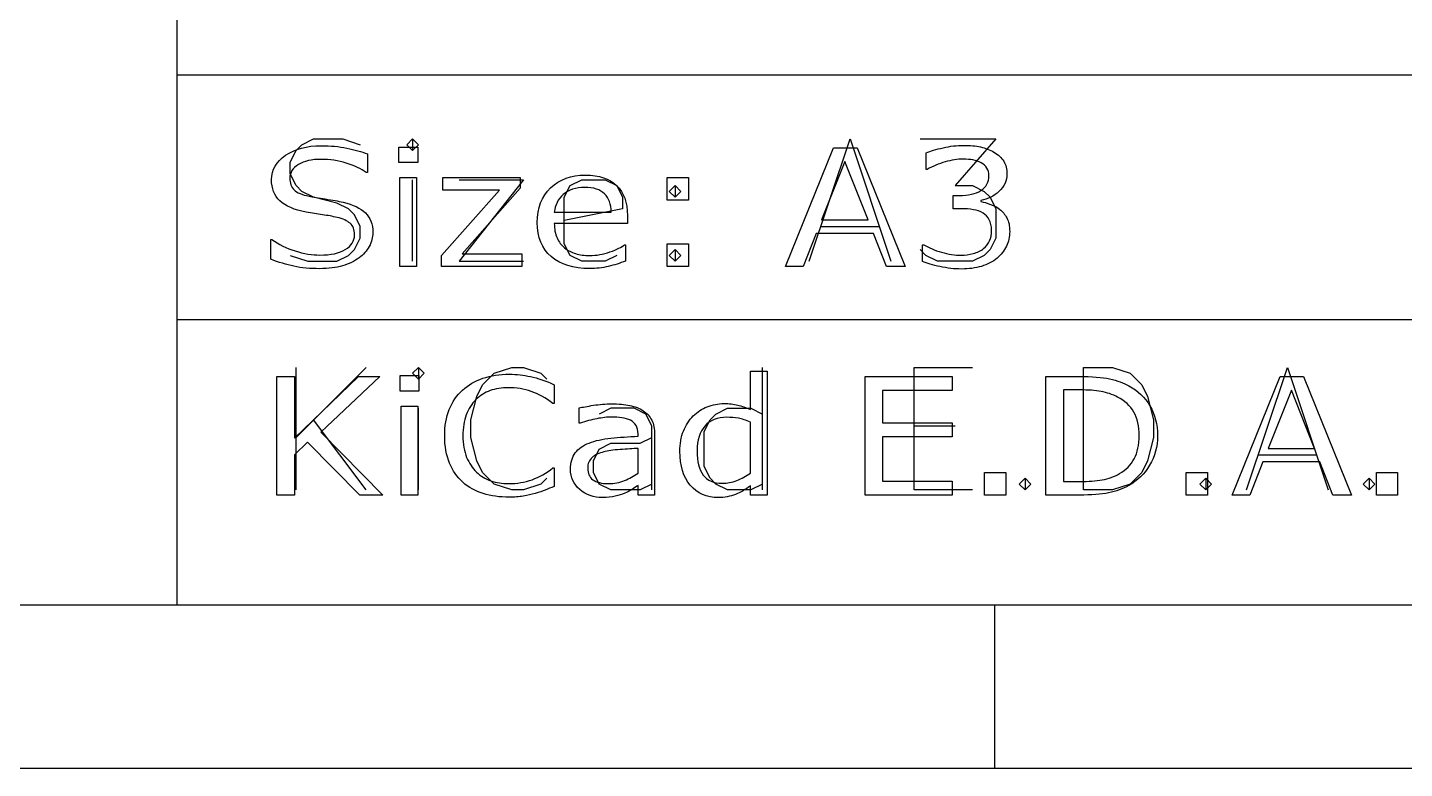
# Model space of a CAD drawing. Header units: millimetres. Extents: x 10 to 410, y 10 to 287.
# Drawn here: x 298.16 to 315.02, y 10 to 19.08 of the extents above; entities that cross this region are included whole.
import ezdxf

# ---------------------------------------------------------------- set-up
doc = ezdxf.new("R2010")
doc.units = ezdxf.units.MM
doc.layers.get('0').update_dxf_attribs({"linetype": 'CONTINUOUS'})

msp = doc.modelspace()

# ---------------------------------------------------------------- linework, layer by layer
at = {"color": 7}
for points in [[(10, 287.0022), (409.989, 287.0022), (409.989, 10), (10, 10)], [(12, 285.0022), (407.989, 285.0022), (407.989, 12), (12, 12)], [(299.989, 44), (407.989, 44), (407.989, 12), (299.989, 12)], [(302.93528, 17.42343), (302.70439, 17.42343), (302.70439, 17.61386), (302.93528, 17.61386)], [(308.90693, 16.15), (308.67712, 16.15), (308.51811, 16.55527), (307.81671, 16.55527), (307.6577, 16.15), (307.43878, 16.15), (308.02909, 17.6041), (308.31662, 17.6041)], [(308.45167, 16.72129), (308.16741, 17.43515), (307.88206, 16.72129)], [(302.92218, 16.15), (302.71743, 16.15), (302.71743, 17.24082), (302.92218, 17.24082)], [(304.20953, 16.15), (303.22714, 16.15), (303.22714, 16.28574), (303.93616, 17.0875), (303.24238, 17.0875), (303.24238, 17.24082), (304.19101, 17.24082), (304.19101, 17.10996), (303.47872, 16.30527), (304.20953, 16.30527)], [(306.25055, 16.9625), (305.99025, 16.9625), (305.99025, 17.24082), (306.25055, 17.24082)], [(302.38532, 16.56503)], [(306.25055, 16.15), (305.99025, 16.15), (305.99025, 16.42832), (306.25055, 16.42832)], [(311.0877, 13.4139), (311.0877, 14.9139), (311.4448, 14.9139), (311.6591, 14.8424), (311.802, 14.6996), (311.8734, 14.5567), (311.9448, 14.271), (311.9448, 14.0567), (311.8734, 13.771), (311.802, 13.6282), (311.6591, 13.4853), (311.4448, 13.4139)], [(302.50624, 13.35001), (302.22712, 13.35001), (301.58743, 13.99747), (301.4267, 13.84317), (301.4267, 13.35001), (301.21166, 13.35001), (301.21166, 14.80411), (301.4267, 14.80411), (301.4267, 14.04532), (302.21192, 14.80411), (302.47257, 14.80411), (301.75034, 14.12052)], [(302.95044, 14.62345), (302.72019, 14.62345), (302.72019, 14.81388), (302.95044, 14.81388)], [(309.47986, 13.35001), (308.41444, 13.35001), (308.41444, 14.80411), (309.47986, 14.80411), (309.47986, 14.63224), (308.62948, 14.63224), (308.62948, 14.2338), (309.47986, 14.2338), (309.47986, 14.06192), (308.62948, 14.06192), (308.62948, 13.52188), (309.47986, 13.52188)], [(314.37365, 13.35008), (314.14449, 13.35008), (313.98592, 13.75535), (313.2865, 13.75535), (313.12794, 13.35008), (312.90964, 13.35008), (313.49828, 14.80418), (313.785, 14.80418)], [(313.91967, 13.92137), (313.63621, 14.63524), (313.35167, 13.92137)], [(302.93744, 13.35001), (302.73326, 13.35001), (302.73326, 14.44083), (302.93744, 14.44083)], [(311.77148, 14.0786)], [(311.99621, 14.07563)], [(305.63413, 13.61859)], [(307.01008, 13.61855)], [(310.13801, 13.35001), (309.87845, 13.35001), (309.87845, 13.62833), (310.13801, 13.62833)], [(312.60663, 13.35008), (312.34706, 13.35008), (312.34706, 13.6284), (312.60663, 13.6284)], [(314.93623, 13.35008), (314.67666, 13.35008), (314.67666, 13.6284), (314.93623, 13.6284)]]:
    msp.add_lwpolyline(points, close=True, dxfattribs=at)
for points in [[(299.989, 18.5), (407.989, 18.5)], [(301.3734, 16.2853), (301.5877, 16.2139), (301.9448, 16.2139), (302.0877, 16.2853), (302.1591, 16.3567), (302.2305, 16.4996), (302.2305, 16.6424), (302.1591, 16.7853), (302.0877, 16.8567), (301.9448, 16.9282), (301.6591, 16.9996), (301.5163, 17.071), (301.4448, 17.1424), (301.3734, 17.2853), (301.3734, 17.4282), (301.4448, 17.571), (301.5163, 17.6424), (301.6591, 17.7139), (302.0163, 17.7139), (302.2305, 17.6424)], [(302.8734, 17.7139), (302.802, 17.6424), (302.8734, 17.571), (302.9448, 17.6424), (302.8734, 17.7139), (302.8734, 17.571)], [(307.7305, 16.2139), (308.2305, 17.7139), (308.7305, 16.2139)], [(309.0877, 17.7139), (310.0163, 17.7139), (309.5163, 17.1424), (309.7305, 17.1424), (309.8734, 17.071), (309.9448, 16.9996), (310.0163, 16.8567), (310.0163, 16.4996), (309.9448, 16.3567), (309.8734, 16.2853), (309.7305, 16.2139), (309.302, 16.2139), (309.1591, 16.2853), (309.0877, 16.3567)], [(309.17509, 17.33877), (309.16419, 17.33877), (309.16419, 17.54287)], [(302.31989, 17.52886), (302.31989, 17.30035), (302.30469, 17.30035)], [(302.8734, 16.2139), (302.8734, 17.2139)], [(303.4448, 17.2139), (304.2305, 17.2139), (303.4448, 16.2139), (304.2305, 16.2139)], [(305.3734, 16.2853), (305.2305, 16.2139), (304.9448, 16.2139), (304.802, 16.2853), (304.7305, 16.4282), (304.7305, 16.9996), (304.802, 17.1424), (304.9448, 17.2139), (305.2305, 17.2139), (305.3734, 17.1424), (305.4448, 16.9996), (305.4448, 16.8567), (304.7305, 16.7139)], [(306.0877, 17.1424), (306.1591, 17.071), (306.0877, 16.9996), (306.0163, 17.071), (306.0877, 17.1424), (306.0877, 16.9996)], [(309.59002, 16.85802), (309.49202, 16.85802), (309.49202, 17.02013), (309.56822, 17.02013)], [(309.83177, 16.95892), (309.83177, 16.94522)], [(304.60814, 16.817), (305.30519, 16.81699)], [(305.50457, 16.77597), (305.5045, 16.67636)], [(310.06593, 16.85052), (310.06575, 16.85019)], [(305.5045, 16.67636), (304.60815, 16.67636)], [(307.8734, 16.6424), (308.5877, 16.6424)], [(301.13501, 16.23984), (301.13501, 16.48203), (301.15021, 16.48203)], [(305.46971, 16.41661), (305.48061, 16.41661), (305.48061, 16.21641)], [(309.11722, 16.21155), (309.11722, 16.41565), (309.13352, 16.41565)], [(306.0877, 16.3567), (306.1591, 16.2853), (306.0877, 16.2139), (306.0163, 16.2853), (306.0877, 16.3567), (306.0877, 16.2139)], [(299.989, 15.5), (407.989, 15.5)], [(301.4448, 13.4139), (301.4448, 14.9139)], [(302.302, 14.9139), (301.4448, 14.0567)], [(302.9448, 14.9139), (302.8734, 14.8424), (302.9448, 14.771), (303.0163, 14.8424), (302.9448, 14.9139), (302.9448, 14.771)], [(304.5163, 13.5567), (304.4448, 13.4853), (304.2305, 13.4139), (304.0877, 13.4139), (303.8734, 13.4853), (303.7305, 13.6282), (303.6591, 13.771), (303.5877, 14.0567), (303.5877, 14.271), (303.6591, 14.5567), (303.7305, 14.6996), (303.8734, 14.8424), (304.0877, 14.9139), (304.2305, 14.9139), (304.4448, 14.8424), (304.5163, 14.771)], [(307.01021, 14.39682), (307.01021, 14.86948), (307.21439, 14.86948), (307.21434, 13.35001)], [(307.1591, 13.4139), (307.1591, 14.9139)], [(309.7305, 13.4139), (309.0163, 13.4139), (309.0163, 14.9139), (309.7305, 14.9139)], [(313.0877, 13.4139), (313.5877, 14.9139), (314.0877, 13.4139)], [(304.60678, 14.70256), (304.60678, 14.47307), (304.59048, 14.47307)], [(311.03832, 13.35002), (310.62996, 13.35002), (310.62996, 14.80412), (311.03397, 14.80412)], [(311.0471, 14.63815), (310.84509, 14.63815), (310.84509, 13.51608), (311.0471, 13.51608)], [(302.9448, 13.4139), (302.9448, 14.4139)], [(304.92497, 14.23095), (304.91407, 14.23095), (304.91407, 14.41747)], [(305.802, 13.4139), (305.802, 14.1996), (305.7305, 14.3424), (305.5877, 14.4139), (305.302, 14.4139), (305.1591, 14.3424)], [(307.1591, 13.4853), (307.0163, 13.4139), (306.7305, 13.4139), (306.5877, 13.4853), (306.5163, 13.5567), (306.4448, 13.6996), (306.4448, 14.1282), (306.5163, 14.271), (306.5877, 14.3424), (306.7305, 14.4139), (307.0163, 14.4139), (307.1591, 14.3424)], [(302.302, 13.4139), (301.6591, 14.271)], [(307.01016, 13.61856), (307.01016, 14.24454)], [(309.0163, 14.1996), (309.5163, 14.1996)], [(305.802, 13.4853), (305.6591, 13.4139), (305.302, 13.4139), (305.1591, 13.4853), (305.0877, 13.6282), (305.0877, 13.771), (305.1591, 13.9139), (305.302, 13.9853), (305.6591, 13.9853), (305.802, 14.0567)], [(305.63418, 14.07063), (305.63418, 14.09893)], [(305.83719, 14.0903), (305.83722, 13.35001)], [(305.63412, 13.61856), (305.63412, 13.92227)], [(313.2305, 13.8424), (313.9448, 13.8424)], [(304.59151, 13.6821), (304.60671, 13.6821), (304.60671, 13.45548)], [(310.3734, 13.5567), (310.4448, 13.4853), (310.3734, 13.4139), (310.302, 13.4853), (310.3734, 13.5567), (310.3734, 13.4139)], [(312.5877, 13.5567), (312.6591, 13.4853), (312.5877, 13.4139), (312.5163, 13.4853), (312.5877, 13.5567), (312.5877, 13.4139)], [(314.5877, 13.5567), (314.6591, 13.4853), (314.5877, 13.4139), (314.5163, 13.4853), (314.5877, 13.5567), (314.5877, 13.4139)], [(305.83722, 13.35001), (305.63412, 13.35001), (305.63412, 13.46622)], [(307.21434, 13.35001), (307.01016, 13.35001), (307.01016, 13.46427)], [(310, 12), (310, 10)]]:
    msp.add_lwpolyline(points, dxfattribs=at)
for points in [[(301.31681, 17.51327), (301.43153, 17.591397), (301.57711, 17.63046), (301.75355, 17.63046)], [(301.75355, 17.63046), (301.867543, 17.63046), (301.9721, 17.620693), (302.06722, 17.60116)], [(302.06722, 17.60116), (302.162333, 17.581627), (302.246557, 17.557527), (302.31989, 17.52886)], [(309.16419, 17.54287), (309.215723, 17.56567), (309.284337, 17.586503), (309.37003, 17.60537)], [(309.37003, 17.60537), (309.456437, 17.624903), (309.539937, 17.63467), (309.62053, 17.63467)], [(309.62053, 17.63467), (309.699677, 17.63467), (309.76938, 17.62817), (309.82964, 17.61517)], [(309.82964, 17.61517), (309.889907, 17.60217), (309.944363, 17.581337), (309.99301, 17.55267)], [(309.99301, 17.55267), (310.045277, 17.521403), (310.08485, 17.483643), (310.11173, 17.43939)], [(301.14473, 17.21444), (301.14473, 17.336187), (301.20209, 17.435797), (301.31681, 17.51327)], [(301.47368, 17.39896), (301.40398, 17.356027), (301.36913, 17.300687), (301.36913, 17.23294)], [(301.7525, 17.46346), (301.637053, 17.46346), (301.544113, 17.44196), (301.47368, 17.39896)], [(302.06072, 17.41656), (301.96052, 17.447827), (301.85778, 17.46346), (301.7525, 17.46346)], [(302.30469, 17.30035), (302.242957, 17.347217), (302.161633, 17.385953), (302.06072, 17.41656)], [(309.39509, 17.43247), (309.317403, 17.410337), (309.24407, 17.379103), (309.17509, 17.33877)], [(309.6151, 17.46567), (309.54612, 17.46567), (309.472783, 17.454603), (309.39509, 17.43247)], [(309.73599, 17.45567), (309.70039, 17.462337), (309.660093, 17.46567), (309.6151, 17.46567)], [(309.83619, 17.42047), (309.80499, 17.437403), (309.77159, 17.449137), (309.73599, 17.45567)], [(309.90589, 17.35507), (309.889157, 17.381737), (309.865923, 17.403537), (309.83619, 17.42047)], [(310.11173, 17.43939), (310.138597, 17.395123), (310.15203, 17.343367), (310.15203, 17.28412)], [(301.2482, 16.95565), (301.17922, 17.02205), (301.14473, 17.108313), (301.14473, 17.21444)], [(301.36913, 17.23294), (301.36913, 17.172407), (301.386563, 17.124883), (301.42143, 17.09037)], [(304.56247, 17.11386), (304.671383, 17.21868), (304.814423, 17.27109), (304.99159, 17.27109)], [(304.99159, 17.27109), (305.155683, 17.27109), (305.282023, 17.22812), (305.37061, 17.14218)], [(309.83179, 17.08163), (309.897857, 17.123297), (309.93089, 17.183843), (309.93089, 17.26327)], [(309.93089, 17.26327), (309.93089, 17.298403), (309.922557, 17.329003), (309.90589, 17.35507)], [(310.15203, 17.28412), (310.15203, 17.203387), (310.120063, 17.132747), (310.05613, 17.0722)], [(301.42143, 17.09037), (301.456297, 17.055837), (301.51765, 17.02947), (301.60549, 17.01127)], [(304.40019, 16.68906), (304.40019, 16.867447), (304.454283, 17.009047), (304.56247, 17.11386)], [(304.71814, 17.03282), (304.65354, 16.974887), (304.616873, 16.902947), (304.60814, 16.817)], [(304.98062, 17.11972), (304.87098, 17.11972), (304.783487, 17.090753), (304.71814, 17.03282)], [(305.22349, 17.04062), (305.17049, 17.093353), (305.089533, 17.11972), (304.98062, 17.11972)], [(305.30519, 16.81699), (305.304523, 16.913343), (305.27729, 16.987887), (305.22349, 17.04062)], [(305.37061, 17.14218), (305.459917, 17.056247), (305.50457, 16.934177), (305.50457, 16.77597)], [(309.56822, 17.02013), (309.678587, 17.02013), (309.766443, 17.04063), (309.83179, 17.08163)], [(310.05613, 17.0722), (309.992997, 17.012333), (309.91821, 16.974573), (309.83177, 16.95892)], [(301.5684, 16.816), (301.424633, 16.843333), (301.3179, 16.889883), (301.2482, 16.95565)], [(301.60549, 17.01127), (301.651957, 17.002137), (301.71803, 16.99107), (301.80371, 16.97807)], [(301.80371, 16.97807), (301.88939, 16.96507), (301.961997, 16.951737), (302.02153, 16.93807)], [(302.02153, 16.93807), (302.142063, 16.909403), (302.232827, 16.86611), (302.29382, 16.80819)], [(309.83177, 16.94522), (309.866637, 16.939887), (309.906573, 16.92882), (309.95158, 16.91202)], [(309.95158, 16.91202), (309.99658, 16.895753), (310.034697, 16.875253), (310.06593, 16.85052)], [(301.76989, 16.7838), (301.70669, 16.792267), (301.639527, 16.803), (301.5684, 16.816)], [(301.94741, 16.7516), (301.892943, 16.7646), (301.83377, 16.775333), (301.76989, 16.7838)], [(302.10752, 16.6803), (302.072653, 16.7109), (302.019283, 16.734667), (301.94741, 16.7516)], [(302.29382, 16.80819), (302.35482, 16.750257), (302.38532, 16.669203), (302.38532, 16.56503)], [(309.74032, 16.84632), (309.693853, 16.85412), (309.643753, 16.85802), (309.59002, 16.85802)], [(309.85903, 16.80532), (309.826363, 16.82552), (309.786793, 16.839187), (309.74032, 16.84632)], [(309.93523, 16.72422), (309.917097, 16.758753), (309.891697, 16.785787), (309.85903, 16.80532)], [(309.96353, 16.59531), (309.96353, 16.647377), (309.954097, 16.690347), (309.93523, 16.72422)], [(310.06575, 16.85019), (310.100617, 16.82219), (310.129317, 16.787033), (310.15185, 16.74472)], [(310.15185, 16.74472), (310.174383, 16.702387), (310.18565, 16.6477), (310.18565, 16.58066)], [(302.04874, 16.35803), (302.123527, 16.402963), (302.16092, 16.46286), (302.16092, 16.53772)], [(302.16092, 16.53772), (302.16092, 16.602187), (302.14312, 16.649713), (302.10752, 16.6803)], [(302.38527, 16.56504), (302.38527, 16.508373), (302.370403, 16.452383), (302.34067, 16.39707)], [(304.5701, 16.27109), (304.456827, 16.369397), (304.40019, 16.50872), (304.40019, 16.68906)], [(304.60815, 16.67636), (304.60815, 16.609307), (304.619417, 16.550713), (304.64195, 16.50058)], [(309.93843, 16.46445), (309.955163, 16.498983), (309.96353, 16.542603), (309.96353, 16.59531)], [(310.18565, 16.58066), (310.18565, 16.51426), (310.172217, 16.453387), (310.14535, 16.39804)], [(301.15021, 16.48203), (301.232263, 16.42083), (301.32702, 16.37363), (301.43448, 16.34043)], [(301.73725, 16.29063), (301.87085, 16.29063), (301.97468, 16.313097), (302.04874, 16.35803)], [(302.34067, 16.39707), (302.311603, 16.341737), (302.27058, 16.29486), (302.2176, 16.25644)], [(304.64195, 16.50058), (304.664483, 16.451113), (304.69535, 16.410423), (304.73455, 16.37851)], [(304.73455, 16.37851), (304.772283, 16.347243), (304.816937, 16.32381), (304.86851, 16.30821)], [(305.29, 16.32871), (305.374227, 16.358643), (305.43413, 16.387943), (305.46971, 16.41661)], [(309.13352, 16.41565), (309.195253, 16.379183), (309.267863, 16.348917), (309.35135, 16.32485)], [(309.73908, 16.30925), (309.790613, 16.322917), (309.832363, 16.343083), (309.86433, 16.36975)], [(309.86433, 16.36975), (309.89773, 16.398417), (309.92243, 16.429983), (309.93843, 16.46445)], [(310.14535, 16.39804), (310.118483, 16.342707), (310.080727, 16.29453), (310.03208, 16.25351)], [(301.41927, 16.15294), (301.32633, 16.172473), (301.231577, 16.20144), (301.13501, 16.23984)], [(301.43448, 16.34043), (301.54194, 16.30723), (301.642863, 16.29063), (301.73725, 16.29063)], [(302.2176, 16.25644), (302.159533, 16.214773), (302.091643, 16.18224), (302.01393, 16.15884)], [(305.04278, 16.12461), (304.840927, 16.12461), (304.683367, 16.173437), (304.5701, 16.27109)], [(304.86851, 16.30821), (304.920777, 16.29261), (304.978137, 16.28481), (305.04059, 16.28481)], [(305.04059, 16.28481), (305.123363, 16.28481), (305.2065, 16.299443), (305.29, 16.32871)], [(305.48061, 16.21641), (305.41163, 16.190343), (305.3412, 16.168543), (305.26932, 16.15101)], [(309.33177, 16.14905), (309.244643, 16.167917), (309.173127, 16.18875), (309.11722, 16.21155)], [(309.35135, 16.32485), (309.43485, 16.300783), (309.515443, 16.28875), (309.59313, 16.28875)], [(309.59313, 16.28875), (309.638863, 16.28875), (309.687513, 16.295583), (309.73908, 16.30925)], [(310.03208, 16.25351), (309.977613, 16.20791), (309.913357, 16.174057), (309.83931, 16.15195)], [(301.73511, 16.12364), (301.618217, 16.12364), (301.512937, 16.133407), (301.41927, 16.15294)], [(302.01393, 16.15884), (301.936963, 16.135373), (301.844023, 16.12364), (301.73511, 16.12364)], [(305.26932, 16.15101), (305.197433, 16.13341), (305.12192, 16.12461), (305.04278, 16.12461)], [(309.59752, 16.11975), (309.507487, 16.11975), (309.418903, 16.129517), (309.33177, 16.14905)], [(309.83931, 16.15195), (309.765977, 16.130483), (309.68538, 16.11975), (309.59752, 16.11975)], [(303.48488, 14.63613), (303.553667, 14.699263), (303.63657, 14.74744), (303.73359, 14.78066)], [(303.73359, 14.78066), (303.831337, 14.81386), (303.93958, 14.83046), (304.05832, 14.83046)], [(304.05832, 14.83046), (304.145207, 14.83046), (304.23173, 14.821027), (304.31789, 14.80216)], [(304.31789, 14.80216), (304.40477, 14.783293), (304.501067, 14.750093), (304.60678, 14.70256)], [(311.03397, 14.80412), (311.19181, 14.80412), (311.31707, 14.79372), (311.40975, 14.77292)], [(311.40975, 14.77292), (311.50315, 14.75272), (311.58207, 14.72472), (311.64651, 14.68892)], [(311.64651, 14.68892), (311.756563, 14.627053), (311.842363, 14.544697), (311.90391, 14.44185)], [(303.32197, 14.39687), (303.359637, 14.491277), (303.41394, 14.57103), (303.48488, 14.63613)], [(303.64778, 14.51899), (303.597847, 14.47019), (303.558747, 14.408343), (303.53048, 14.33345)], [(303.82263, 14.62935), (303.757497, 14.605883), (303.699213, 14.569097), (303.64778, 14.51899)], [(304.04419, 14.66545), (303.962377, 14.66545), (303.888523, 14.653417), (303.82263, 14.62935)], [(304.32548, 14.61955), (304.237873, 14.65015), (304.14411, 14.66545), (304.04419, 14.66545)], [(304.59048, 14.47307), (304.50142, 14.540123), (304.413087, 14.58895), (304.32548, 14.61955)], [(311.30449, 14.61865), (311.23281, 14.63165), (311.147013, 14.63815), (311.0471, 14.63815)], [(311.50759, 14.55125), (311.443857, 14.583783), (311.376157, 14.60625), (311.30449, 14.61865)], [(311.70525, 14.36668), (311.66105, 14.444807), (311.595163, 14.50633), (311.50759, 14.55125)], [(303.26547, 14.07558), (303.26547, 14.195373), (303.284303, 14.30247), (303.32197, 14.39687)], [(304.91407, 14.41747), (304.95387, 14.42727), (305.011433, 14.438003), (305.08676, 14.44967)], [(305.08676, 14.44967), (305.16206, 14.461403), (305.236273, 14.46727), (305.3094, 14.46727)], [(305.3094, 14.46727), (305.39484, 14.46727), (305.469053, 14.46077), (305.53204, 14.44777)], [(305.53204, 14.44777), (305.595773, 14.43537), (305.6508, 14.41387), (305.69712, 14.38327)], [(305.69712, 14.38327), (305.74272, 14.353337), (305.777477, 14.3146), (305.80139, 14.26706)], [(306.3097, 14.31874), (306.3589, 14.368207), (306.4161, 14.405967), (306.4813, 14.43202)], [(306.4813, 14.43202), (306.547167, 14.458087), (306.615227, 14.47112), (306.68548, 14.47112)], [(306.68548, 14.47112), (306.749213, 14.47112), (306.805687, 14.46492), (306.8549, 14.45252)], [(306.8549, 14.45252), (306.904167, 14.440787), (306.955937, 14.42222), (307.01021, 14.39682)], [(311.77145, 14.07859), (311.77145, 14.192523), (311.749383, 14.288553), (311.70525, 14.36668)], [(311.90391, 14.44185), (311.965443, 14.338983), (311.99621, 14.21691), (311.99621, 14.07563)], [(303.53048, 14.33345), (303.502947, 14.25923), (303.48918, 14.17329), (303.48918, 14.07563)], [(305.12914, 14.28565), (305.063273, 14.27325), (304.995217, 14.255017), (304.92497, 14.23095)], [(305.30834, 14.30515), (305.25474, 14.30515), (305.195007, 14.29865), (305.12914, 14.28565)], [(305.43541, 14.29715), (305.394877, 14.302483), (305.35252, 14.30515), (305.30834, 14.30515)], [(305.53968, 14.26685), (305.51068, 14.28185), (305.475923, 14.29195), (305.43541, 14.29715)], [(305.60918, 14.20245), (305.593247, 14.229783), (305.57008, 14.25125), (305.53968, 14.26685)], [(305.63418, 14.09893), (305.63418, 14.140597), (305.625847, 14.175103), (305.60918, 14.20245)], [(305.80139, 14.26706), (305.825257, 14.219527), (305.83719, 14.160607), (305.83719, 14.0903)], [(306.19024, 14.13417), (306.219907, 14.206437), (306.259727, 14.26796), (306.3097, 14.31874)], [(306.45301, 14.19572), (306.389277, 14.124107), (306.35741, 14.022543), (306.35741, 13.89103)], [(306.72018, 14.30314), (306.605787, 14.30314), (306.51673, 14.267333), (306.45301, 14.19572)], [(306.86246, 14.29044), (306.818993, 14.298907), (306.771567, 14.30314), (306.72018, 14.30314)], [(307.01016, 14.24454), (306.95516, 14.266673), (306.905927, 14.281973), (306.86246, 14.29044)], [(303.32407, 13.74258), (303.285003, 13.83828), (303.26547, 13.94928), (303.26547, 14.07558)], [(303.48918, 14.07563), (303.48918, 13.973417), (303.50438, 13.885527), (303.53478, 13.81196)], [(305.03468, 13.98763), (305.108533, 14.016897), (305.197227, 14.036763), (305.30076, 14.04723)], [(305.30076, 14.04723), (305.4043, 14.05763), (305.51544, 14.06543), (305.63418, 14.07063)], [(306.14674, 13.8871), (306.14674, 13.979547), (306.16124, 14.061903), (306.19024, 14.13417)], [(311.71068, 13.7954), (311.751213, 13.87092), (311.77148, 13.96532), (311.77148, 14.0786)], [(311.99626, 14.07559), (311.99626, 13.94343), (311.964027, 13.82364), (311.89956, 13.71622)], [(304.80655, 13.66635), (304.80655, 13.74903), (304.826117, 13.81576), (304.86525, 13.86654)], [(304.86525, 13.86654), (304.90505, 13.91794), (304.961527, 13.958303), (305.03468, 13.98763)], [(305.21382, 13.87937), (305.155153, 13.86437), (305.107727, 13.840937), (305.07154, 13.80907)], [(305.41365, 13.90767), (305.329663, 13.901003), (305.263053, 13.89157), (305.21382, 13.87937)], [(305.63412, 13.92227), (305.571853, 13.918937), (305.498363, 13.91407), (305.41365, 13.90767)], [(306.27381, 13.47011), (306.189097, 13.57037), (306.14674, 13.709367), (306.14674, 13.8871)], [(306.35741, 13.89103), (306.35741, 13.761477), (306.38201, 13.662847), (306.43121, 13.59514)], [(303.48698, 13.50723), (303.417473, 13.569097), (303.36317, 13.647547), (303.32407, 13.74258)], [(303.53478, 13.81196), (303.565913, 13.738393), (303.605737, 13.6785), (303.65425, 13.63228)], [(304.33738, 13.53855), (304.42788, 13.570417), (304.51259, 13.618267), (304.59151, 13.6821)], [(304.92059, 13.41732), (304.844563, 13.482453), (304.80655, 13.565463), (304.80655, 13.66635)], [(305.07154, 13.80907), (305.03534, 13.777803), (305.01724, 13.73451), (305.01724, 13.67919)], [(305.01724, 13.67919), (305.01724, 13.616723), (305.03824, 13.569523), (305.08024, 13.53759)], [(311.53039, 13.61278), (311.610763, 13.65898), (311.67086, 13.719853), (311.71068, 13.7954)], [(311.89956, 13.71622), (311.835827, 13.6088), (311.750753, 13.525467), (311.64434, 13.46622)], [(303.73678, 13.36758), (303.641207, 13.397513), (303.55794, 13.444063), (303.48698, 13.50723)], [(303.65425, 13.63228), (303.704917, 13.58408), (303.763923, 13.54827), (303.83127, 13.52485)], [(303.83127, 13.52485), (303.89933, 13.50205), (303.97101, 13.49065), (304.04631, 13.49065)], [(304.04631, 13.49065), (304.14985, 13.49065), (304.246873, 13.506617), (304.33738, 13.53855)], [(305.08024, 13.53759), (305.12224, 13.506323), (305.186317, 13.49069), (305.27247, 13.49069)], [(305.27247, 13.49069), (305.34415, 13.49069), (305.409677, 13.503057), (305.46905, 13.52779)], [(305.46905, 13.52779), (305.52845, 13.55319), (305.583477, 13.583457), (305.63413, 13.61859)], [(306.43121, 13.59514), (306.48041, 13.52808), (306.55933, 13.49455), (306.66797, 13.49455)], [(306.66797, 13.49455), (306.725903, 13.49455), (306.78455, 13.50595), (306.84391, 13.52875)], [(306.84391, 13.52875), (306.90331, 13.552217), (306.9587, 13.58215), (307.01008, 13.61855)], [(311.0471, 13.51608), (311.150633, 13.51608), (311.240773, 13.522913), (311.31752, 13.53658)], [(311.31752, 13.53658), (311.394993, 13.550247), (311.46595, 13.575647), (311.53039, 13.61278)], [(304.05716, 13.32368), (303.939867, 13.32368), (303.833073, 13.338313), (303.73678, 13.36758)], [(304.22767, 13.33738), (304.17627, 13.328247), (304.119433, 13.32368), (304.05716, 13.32368)], [(304.37212, 13.36858), (304.32792, 13.35618), (304.27977, 13.34578), (304.22767, 13.33738)], [(304.4981, 13.41158), (304.466233, 13.397913), (304.42424, 13.38358), (304.37212, 13.36858)], [(304.60671, 13.45548), (304.56691, 13.43988), (304.530707, 13.425247), (304.4981, 13.41158)], [(305.19862, 13.31972), (305.089293, 13.31972), (304.996617, 13.352253), (304.92059, 13.41732)], [(305.35393, 13.33532), (305.309797, 13.32492), (305.258027, 13.31972), (305.19862, 13.31972)], [(305.47122, 13.37242), (305.43722, 13.35742), (305.398123, 13.345053), (305.35393, 13.33532)], [(305.56032, 13.41932), (305.52992, 13.399787), (305.50022, 13.384153), (305.47122, 13.37242)], [(305.63412, 13.46622), (305.615987, 13.455153), (305.591387, 13.43952), (305.56032, 13.41932)], [(306.61918, 13.31972), (306.474373, 13.31972), (306.35925, 13.36985), (306.27381, 13.47011)], [(306.82662, 13.35782), (306.762887, 13.33242), (306.69374, 13.31972), (306.61918, 13.31972)], [(307.01016, 13.46427), (306.951493, 13.41867), (306.890313, 13.383187), (306.82662, 13.35782)], [(311.39672, 13.37732), (311.306213, 13.35912), (311.186747, 13.35002), (311.03832, 13.35002)], [(311.64434, 13.46622), (311.570487, 13.42522), (311.487947, 13.395587), (311.39672, 13.37732)]]:
    msp.add_open_spline(points, degree=3, dxfattribs=at)

doc.saveas('drawing.dxf')
